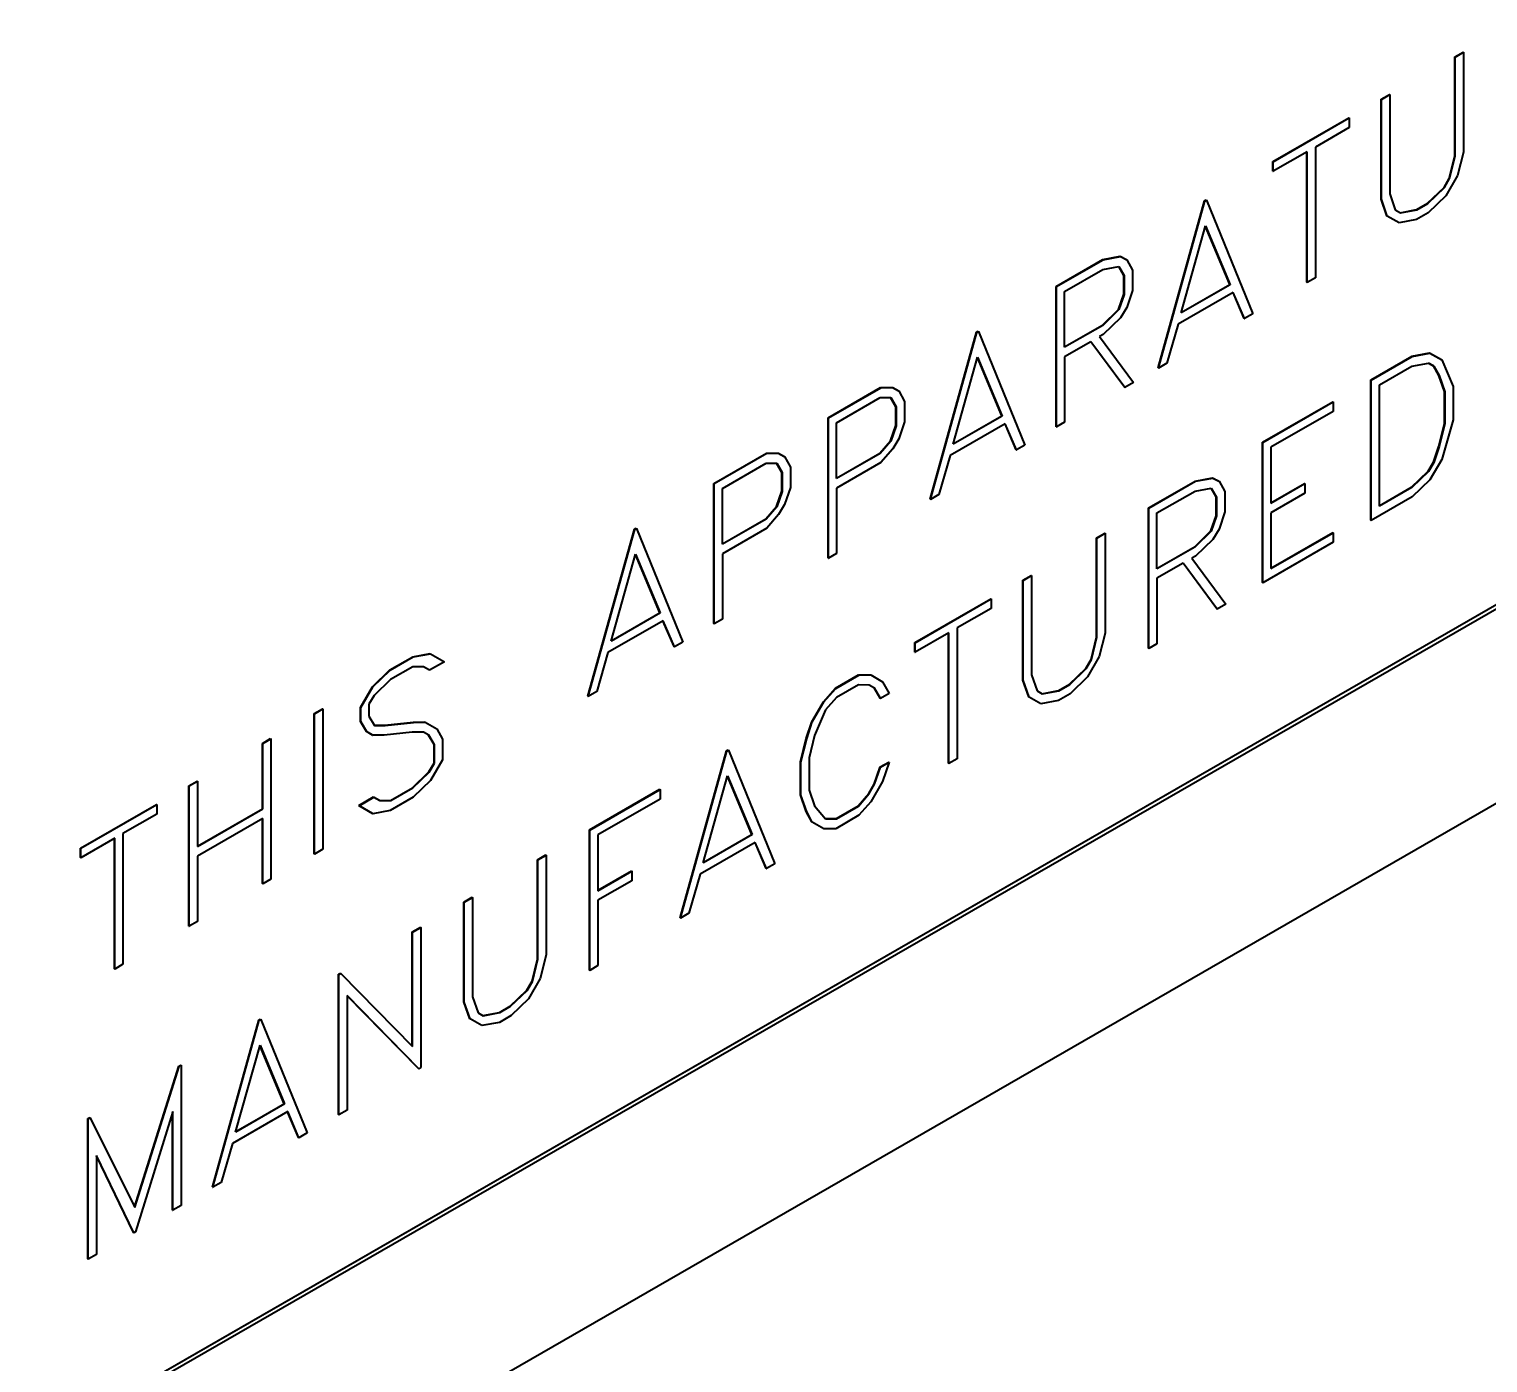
# Model space of a CAD drawing. Header units: millimetres. Extents: x 0 to 5887, y 0 to 4158.
# Drawn here: x 5420.13 to 5435.39, y 3178.06 to 3192.02 of the extents above; entities that cross this region are included whole.
import ezdxf

# ---------------------------------------------------------------- set-up
doc = ezdxf.new("R2010")
doc.units = ezdxf.units.MM
doc.header["$LTSCALE"] = 7
doc.layers.add('가시적인 것(ISO)', color=3, linetype='Continuous', lineweight=40)

msp = doc.modelspace()

# ---------------------------------------------------------------- linework, layer by layer
at = {"layer": '가시적인 것(ISO)'}
for p, q in [((5411.878, 3172.3583), (5461.9808, 3201.2105)), ((5411.9049, 3172.4187), (5461.9495, 3201.2374)), ((5461.953, 3201.2354), (5411.9058, 3172.4151)), ((5465.1621, 3201.0027), (5408.5936, 3168.4271)), ((5435.0458, 3191.726), (5435.132, 3191.7756)), ((5435.0458, 3191.726), (5435.0493, 3191.7239)), ((5435.0458, 3190.6864), (5435.0458, 3191.726)), ((5435.0493, 3191.7239), (5435.1356, 3191.7736)), ((5435.0493, 3190.6844), (5435.0493, 3191.7239)), ((5435.132, 3191.7756), (5435.1356, 3191.7736)), ((5435.1356, 3191.7736), (5435.1356, 3190.7286)), ((5434.2754, 3191.2823), (5434.3617, 3191.332)), ((5434.2754, 3191.2823), (5434.279, 3191.2803)), ((5434.2754, 3190.2373), (5434.2754, 3191.2823)), ((5434.279, 3191.2803), (5434.3652, 3191.33)), ((5434.279, 3190.2353), (5434.279, 3191.2803)), ((5434.3617, 3191.332), (5434.3652, 3191.33)), ((5434.3652, 3191.33), (5434.3652, 3190.2904)), ((5433.1423, 3190.6299), (5433.9375, 3191.0878)), ((5433.1459, 3190.6278), (5433.941, 3191.0857)), ((5433.9375, 3191.0878), (5433.941, 3191.0857)), ((5433.941, 3191.0857), (5433.941, 3190.986)), ((5433.941, 3190.986), (5433.5866, 3190.7819)), ((5433.5866, 3190.7819), (5433.5866, 3189.4131)), ((5433.1423, 3190.6299), (5433.1459, 3190.6278)), ((5433.1423, 3190.5301), (5433.1423, 3190.6299)), ((5433.5003, 3190.7322), (5433.1459, 3190.5281)), ((5433.1459, 3190.5281), (5433.1459, 3190.6278)), ((5433.4968, 3189.3655), (5433.4968, 3190.7302)), ((5433.5003, 3189.3634), (5433.5003, 3190.7322)), ((5434.9879, 3190.4536), (5435.0458, 3190.6864)), ((5434.9914, 3190.4516), (5435.0493, 3190.6844)), ((5435.0458, 3190.6864), (5435.0493, 3190.6844)), ((5435.1356, 3190.7286), (5435.0741, 3190.4828)), ((5433.1423, 3190.5301), (5433.1459, 3190.5281)), ((5435.0741, 3190.4828), (5434.9512, 3190.27)), ((5434.761, 3190.1932), (5434.9335, 3190.3595)), ((5434.7646, 3190.1912), (5434.9371, 3190.3574)), ((5434.9335, 3190.3595), (5434.9879, 3190.4536)), ((5434.9335, 3190.3595), (5434.9371, 3190.3574)), ((5434.9371, 3190.3574), (5434.9914, 3190.4516)), ((5434.9879, 3190.4536), (5434.9914, 3190.4516)), ((5431.9407, 3188.4694), (5432.4263, 3190.2175)), ((5431.9443, 3188.4673), (5432.4299, 3190.2155)), ((5432.4263, 3190.2175), (5432.4441, 3190.2277)), ((5432.4263, 3190.2175), (5432.4299, 3190.2155)), ((5432.4299, 3190.2155), (5432.4476, 3190.2257)), ((5432.4441, 3190.2277), (5432.4476, 3190.2257)), ((5432.4476, 3190.2257), (5432.932, 3189.0362)), ((5434.2754, 3190.2373), (5434.279, 3190.2353)), ((5434.3357, 3190.0616), (5434.2754, 3190.2373)), ((5434.3392, 3190.0596), (5434.279, 3190.2353)), ((5434.3652, 3190.2904), (5434.4231, 3190.1243)), ((5434.6464, 3190.1272), (5434.761, 3190.1932)), ((5434.65, 3190.1252), (5434.7646, 3190.1912)), ((5434.761, 3190.1932), (5434.7646, 3190.1912)), ((5434.9512, 3190.27), (5434.7681, 3190.0935)), ((5434.3357, 3190.0616), (5434.3392, 3190.0596)), ((5434.4633, 3189.989), (5434.3392, 3190.0596)), ((5434.4231, 3190.1243), (5434.4763, 3190.0921)), ((5434.6464, 3190.0234), (5434.4633, 3189.989)), ((5434.4729, 3190.0941), (5434.6464, 3190.1272)), ((5434.4763, 3190.0921), (5434.65, 3190.1252)), ((5434.6464, 3190.1272), (5434.65, 3190.1252)), ((5434.7681, 3190.0935), (5434.6464, 3190.0234)), ((5432.1818, 3189.0453), (5432.4382, 3189.9552)), ((5432.691, 3189.3427), (5432.4371, 3189.9514)), ((5432.4382, 3189.9552), (5432.6945, 3189.3406)), ((5430.8726, 3189.3228), (5431.3618, 3189.6045)), ((5430.8762, 3189.3208), (5431.3653, 3189.6025)), ((5431.3618, 3189.6045), (5431.5438, 3189.6382)), ((5431.3618, 3189.6045), (5431.3653, 3189.6025)), ((5431.3653, 3189.6025), (5431.5473, 3189.6362)), ((5431.5438, 3189.6382), (5431.6087, 3189.6046)), ((5431.5438, 3189.6382), (5431.5473, 3189.6362)), ((5431.5473, 3189.6362), (5431.6123, 3189.6026)), ((5431.6087, 3189.6046), (5431.6123, 3189.6026)), ((5431.6123, 3189.6026), (5431.6725, 3189.4939)), ((5430.9624, 3189.2707), (5431.3606, 3189.5)), ((5431.3606, 3189.5), (5431.5307, 3189.5311)), ((5431.5827, 3189.438), (5431.5286, 3189.5307)), ((5431.5307, 3189.5311), (5431.5863, 3189.436)), ((5431.5827, 3189.2413), (5431.5827, 3189.438)), ((5431.5827, 3189.438), (5431.5863, 3189.436)), ((5431.5863, 3189.436), (5431.5863, 3189.2393)), ((5431.6725, 3189.4939), (5431.6725, 3189.2808)), ((5433.5866, 3189.4131), (5433.5003, 3189.3634)), ((5430.8726, 3189.3228), (5430.8762, 3189.3208)), ((5430.8726, 3187.8543), (5430.8726, 3189.3228)), ((5430.8762, 3187.8523), (5430.8762, 3189.3208)), ((5430.9624, 3188.6861), (5430.9624, 3189.2707)), ((5431.5272, 3189.0823), (5431.5827, 3189.2413)), ((5431.5827, 3189.2413), (5431.5863, 3189.2393)), ((5431.6725, 3189.2808), (5431.6123, 3189.1026)), ((5432.7276, 3189.26), (5432.1499, 3188.9272)), ((5432.6945, 3189.3406), (5432.1818, 3189.0453)), ((5432.1831, 3189.0502), (5432.691, 3189.3427)), ((5432.691, 3189.3427), (5432.6945, 3189.3406)), ((5432.8411, 3188.9878), (5432.7255, 3189.2587)), ((5432.8446, 3188.9858), (5432.7276, 3189.26)), ((5433.4968, 3189.3655), (5433.5003, 3189.3634)), ((5431.5863, 3189.2393), (5431.5307, 3189.0803)), ((5431.6123, 3189.1026), (5431.5473, 3188.9942)), ((5431.3571, 3188.9174), (5431.5272, 3189.0823)), ((5431.5307, 3189.0803), (5431.3606, 3188.9153)), ((5431.5473, 3188.9942), (5431.3653, 3188.8183)), ((5431.5272, 3189.0823), (5431.5307, 3189.0803)), ((5432.8411, 3188.9878), (5432.8446, 3188.9858)), ((5432.932, 3189.0362), (5432.8446, 3188.9858)), ((5429.5541, 3187.095), (5430.0397, 3188.8431)), ((5429.5576, 3187.093), (5430.0432, 3188.8411)), ((5430.0397, 3188.8431), (5430.0574, 3188.8533)), ((5430.0397, 3188.8431), (5430.0432, 3188.8411)), ((5430.0432, 3188.8411), (5430.0609, 3188.8513)), ((5430.0574, 3188.8533), (5430.0609, 3188.8513)), ((5430.0609, 3188.8513), (5430.5454, 3187.6618)), ((5430.9624, 3188.6901), (5431.3571, 3188.9174)), ((5431.3606, 3188.9153), (5430.9624, 3188.6861)), ((5431.3653, 3188.8183), (5431.3287, 3188.7973)), ((5431.3287, 3188.7973), (5431.6832, 3188.317)), ((5431.3571, 3188.9174), (5431.3606, 3188.9153)), ((5432.1499, 3188.9272), (5432.0329, 3188.5184)), ((5431.2365, 3188.7442), (5430.9624, 3188.5863)), ((5431.5886, 3188.2666), (5431.2351, 3188.7434)), ((5431.5922, 3188.2646), (5431.2365, 3188.7442)), ((5429.7951, 3187.6709), (5430.0515, 3188.5809)), ((5430.3043, 3187.9683), (5430.0504, 3188.577)), ((5430.0515, 3188.5809), (5430.3079, 3187.9662)), ((5430.9624, 3188.5863), (5430.9624, 3187.9019)), ((5432.0329, 3188.5184), (5431.9443, 3188.4673)), ((5434.1679, 3188.3447), (5434.598, 3188.5924)), ((5434.1715, 3188.3427), (5434.6015, 3188.5903)), ((5434.2577, 3188.2926), (5434.598, 3188.4886)), ((5434.598, 3188.5924), (5434.7811, 3188.6268)), ((5434.598, 3188.5924), (5434.6015, 3188.5903)), ((5434.598, 3188.4886), (5434.7705, 3188.521)), ((5434.6015, 3188.5903), (5434.7847, 3188.6248)), ((5434.8213, 3188.4901), (5434.7704, 3188.521)), ((5434.7705, 3188.521), (5434.8248, 3188.4881)), ((5434.7811, 3188.6268), (5434.9052, 3188.5562)), ((5434.7811, 3188.6268), (5434.7847, 3188.6248)), ((5434.7847, 3188.6248), (5434.9087, 3188.5541)), ((5434.8804, 3188.3916), (5434.8213, 3188.4901)), ((5434.8213, 3188.4901), (5434.8248, 3188.4881)), ((5434.8248, 3188.4881), (5434.8839, 3188.3896)), ((5434.9052, 3188.5562), (5434.9087, 3188.5541)), ((5434.9087, 3188.5541), (5435.0281, 3188.2759)), ((5431.9407, 3188.4694), (5431.9443, 3188.4673)), ((5434.1679, 3188.3447), (5434.1715, 3188.3427)), ((5434.1679, 3186.8762), (5434.1679, 3188.3447)), ((5434.1715, 3186.8742), (5434.1715, 3188.3427)), ((5434.9383, 3188.2228), (5434.8804, 3188.3916)), ((5434.8804, 3188.3916), (5434.8839, 3188.3896)), ((5434.8839, 3188.3896), (5434.9418, 3188.2208)), ((5428.486, 3187.9484), (5429.0354, 3188.2648)), ((5428.4895, 3187.9464), (5429.0389, 3188.2628)), ((5429.0354, 3188.2648), (5429.1594, 3188.2652)), ((5429.0354, 3188.2648), (5429.0389, 3188.2628)), ((5429.0389, 3188.2628), (5429.163, 3188.2632)), ((5429.1594, 3188.2652), (5429.2221, 3188.2302)), ((5429.1594, 3188.2652), (5429.163, 3188.2632)), ((5429.163, 3188.2632), (5429.2256, 3188.2282)), ((5429.2221, 3188.2302), (5429.2256, 3188.2282)), ((5429.2256, 3188.2282), (5429.2859, 3188.1195)), ((5431.5886, 3188.2666), (5431.5922, 3188.2646)), ((5431.6832, 3188.317), (5431.5922, 3188.2646)), ((5434.2577, 3187.0236), (5434.2577, 3188.2926)), ((5434.9383, 3187.8854), (5434.9383, 3188.2228)), ((5434.9383, 3188.2228), (5434.9418, 3188.2208)), ((5434.9418, 3188.2208), (5434.9418, 3187.8833)), ((5435.0281, 3188.2759), (5435.0281, 3187.9275)), ((5428.5758, 3187.8963), (5429.0318, 3188.159)), ((5429.0318, 3188.159), (5429.1441, 3188.1594)), ((5429.1961, 3188.0636), (5429.1417, 3188.1594)), ((5429.1441, 3188.1594), (5429.1996, 3188.0616)), ((5429.1961, 3187.8669), (5429.1961, 3188.0636)), ((5429.1961, 3188.0636), (5429.1996, 3188.0616)), ((5429.1996, 3188.0616), (5429.1996, 3187.8649)), ((5429.2859, 3188.1195), (5429.2859, 3187.9064)), ((5433.0325, 3187.6909), (5433.7698, 3188.1154)), ((5433.036, 3187.6888), (5433.7733, 3188.1134)), ((5433.7698, 3188.1154), (5433.7733, 3188.1134)), ((5433.7733, 3188.1134), (5433.7733, 3188.0137)), ((5428.486, 3187.9484), (5428.4895, 3187.9464)), ((5428.486, 3186.4799), (5428.486, 3187.9484)), ((5428.4895, 3186.4779), (5428.4895, 3187.9464)), ((5428.5758, 3187.3117), (5428.5758, 3187.8963)), ((5429.1405, 3187.7052), (5429.1961, 3187.8669)), ((5429.1961, 3187.8669), (5429.1996, 3187.8649)), ((5429.2859, 3187.9064), (5429.2256, 3187.7282)), ((5430.341, 3187.8856), (5429.7632, 3187.5529)), ((5430.3079, 3187.9662), (5429.7951, 3187.6709)), ((5429.7965, 3187.6758), (5430.3043, 3187.9683)), ((5430.3043, 3187.9683), (5430.3079, 3187.9662)), ((5430.4544, 3187.6134), (5430.3388, 3187.8843)), ((5430.4579, 3187.6114), (5430.341, 3187.8856)), ((5430.9624, 3187.9019), (5430.8762, 3187.8523)), ((5433.7733, 3188.0137), (5433.1223, 3187.6388)), ((5434.8804, 3187.6499), (5434.9383, 3187.8854)), ((5434.9418, 3187.8833), (5434.8839, 3187.6478)), ((5435.0281, 3187.9275), (5434.9087, 3187.5118)), ((5434.9383, 3187.8854), (5434.9418, 3187.8833)), ((5429.1996, 3187.8649), (5429.1441, 3187.7031)), ((5429.2256, 3187.7282), (5429.163, 3187.6211)), ((5430.8726, 3187.8543), (5430.8762, 3187.8523)), ((5427.2926, 3187.2612), (5427.8421, 3187.5776)), ((5427.2962, 3187.2592), (5427.8456, 3187.5756)), ((5427.8421, 3187.5776), (5427.9661, 3187.578)), ((5427.8421, 3187.5776), (5427.8456, 3187.5756)), ((5427.8456, 3187.5756), (5427.9696, 3187.576)), ((5427.9661, 3187.578), (5428.0287, 3187.543)), ((5427.9661, 3187.578), (5427.9696, 3187.576)), ((5427.9696, 3187.576), (5428.0323, 3187.541)), ((5428.5758, 3187.3157), (5429.0283, 3187.5763)), ((5429.0318, 3187.5743), (5428.5758, 3187.3117)), ((5429.0283, 3187.5763), (5429.1405, 3187.7052)), ((5429.0283, 3187.5763), (5429.0318, 3187.5743)), ((5429.1441, 3187.7031), (5429.0318, 3187.5743)), ((5429.163, 3187.6211), (5429.0389, 3187.4787)), ((5429.1405, 3187.7052), (5429.1441, 3187.7031)), ((5430.4544, 3187.6134), (5430.4579, 3187.6114)), ((5430.5454, 3187.6618), (5430.4579, 3187.6114)), ((5433.0325, 3187.6909), (5433.036, 3187.6888)), ((5433.0325, 3186.2224), (5433.0325, 3187.6909)), ((5433.036, 3186.2203), (5433.036, 3187.6888)), ((5433.1223, 3187.6388), (5433.1223, 3187.0541)), ((5434.8213, 3187.4833), (5434.8804, 3187.6499)), ((5434.8839, 3187.6478), (5434.8248, 3187.4813)), ((5434.8804, 3187.6499), (5434.8839, 3187.6478)), ((5427.3824, 3187.2091), (5427.8385, 3187.4718)), ((5427.8385, 3187.4718), (5427.9507, 3187.4722)), ((5428.0027, 3187.3764), (5427.9484, 3187.4722)), ((5427.9507, 3187.4722), (5428.0063, 3187.3744)), ((5428.0287, 3187.543), (5428.0323, 3187.541)), ((5428.0323, 3187.541), (5428.0925, 3187.4323)), ((5428.0925, 3187.4323), (5428.0925, 3187.2192)), ((5429.0389, 3187.4787), (5428.5758, 3187.2119)), ((5429.7632, 3187.5529), (5429.6462, 3187.144)), ((5434.767, 3187.3878), (5434.8213, 3187.4833)), ((5434.8248, 3187.4813), (5434.7705, 3187.3858)), ((5434.9087, 3187.5118), (5434.7847, 3187.2983)), ((5434.8213, 3187.4833), (5434.8248, 3187.4813)), ((5427.2926, 3187.2612), (5427.2962, 3187.2592)), ((5427.2926, 3185.7927), (5427.2926, 3187.2612)), ((5427.2962, 3185.7907), (5427.2962, 3187.2592)), ((5428.0027, 3187.1797), (5428.0027, 3187.3764)), ((5428.0027, 3187.3764), (5428.0063, 3187.3744)), ((5428.0063, 3187.3744), (5428.0063, 3187.1777)), ((5431.8391, 3187.0037), (5432.3283, 3187.2853)), ((5431.8427, 3187.0016), (5432.3318, 3187.2833)), ((5432.3283, 3187.2853), (5432.5103, 3187.3191)), ((5432.3283, 3187.2853), (5432.3318, 3187.2833)), ((5432.3318, 3187.2833), (5432.5138, 3187.3171)), ((5432.5103, 3187.3191), (5432.5752, 3187.2855)), ((5432.5103, 3187.3191), (5432.5138, 3187.3171)), ((5432.5138, 3187.3171), (5432.5788, 3187.2834)), ((5432.5752, 3187.2855), (5432.5788, 3187.2834)), ((5432.5788, 3187.2834), (5432.639, 3187.1747)), ((5433.1223, 3187.0582), (5433.4732, 3187.2603)), ((5433.1223, 3187.0541), (5433.4767, 3187.2582)), ((5433.4732, 3187.2603), (5433.4767, 3187.2582)), ((5433.4767, 3187.2582), (5433.4767, 3187.1585)), ((5434.5945, 3187.2216), (5434.767, 3187.3878)), ((5434.7705, 3187.3858), (5434.598, 3187.2195)), ((5434.7847, 3187.2983), (5434.6015, 3187.1218)), ((5434.767, 3187.3878), (5434.7705, 3187.3858)), ((5427.3824, 3186.6245), (5427.3824, 3187.2091)), ((5427.9472, 3187.018), (5428.0027, 3187.1797)), ((5428.0063, 3187.1777), (5427.9507, 3187.0159)), ((5428.0027, 3187.1797), (5428.0063, 3187.1777)), ((5428.0925, 3187.2192), (5428.0323, 3187.041)), ((5428.5758, 3187.2119), (5428.5758, 3186.5275)), ((5429.6462, 3187.144), (5429.5576, 3187.093)), ((5431.9289, 3186.9516), (5432.3271, 3187.1809)), ((5432.3271, 3187.1809), (5432.4972, 3187.2119)), ((5432.5492, 3187.1189), (5432.4951, 3187.2115)), ((5432.4972, 3187.2119), (5432.5528, 3187.1168)), ((5432.5492, 3186.9222), (5432.5492, 3187.1189)), ((5432.5492, 3187.1189), (5432.5528, 3187.1168)), ((5432.5528, 3187.1168), (5432.5528, 3186.9201)), ((5432.639, 3187.1747), (5432.639, 3186.9616)), ((5433.4767, 3187.1585), (5433.1223, 3186.9544)), ((5434.6015, 3187.1218), (5434.1715, 3186.8742)), ((5434.2577, 3187.0276), (5434.5945, 3187.2216)), ((5434.598, 3187.2195), (5434.2577, 3187.0236)), ((5434.5945, 3187.2216), (5434.598, 3187.2195)), ((5427.835, 3186.8891), (5427.9472, 3187.018)), ((5427.9507, 3187.0159), (5427.8385, 3186.8871)), ((5427.9472, 3187.018), (5427.9507, 3187.0159)), ((5428.0323, 3187.041), (5427.9696, 3186.9339)), ((5429.5541, 3187.095), (5429.5576, 3187.093)), ((5431.8391, 3187.0037), (5431.8427, 3187.0016)), ((5431.8391, 3185.5352), (5431.8391, 3187.0037)), ((5431.8427, 3185.5331), (5431.8427, 3187.0016)), ((5431.9289, 3186.3669), (5431.9289, 3186.9516)), ((5432.639, 3186.9616), (5432.5788, 3186.7835)), ((5433.1223, 3186.9544), (5433.1223, 3186.3697)), ((5427.3824, 3186.6285), (5427.835, 3186.8891)), ((5427.8385, 3186.8871), (5427.3824, 3186.6245)), ((5427.835, 3186.8891), (5427.8385, 3186.8871)), ((5427.9696, 3186.9339), (5427.8456, 3186.7915)), ((5432.4937, 3186.7631), (5432.5492, 3186.9222)), ((5432.5528, 3186.9201), (5432.4972, 3186.7611)), ((5432.5492, 3186.9222), (5432.5528, 3186.9201)), ((5434.1679, 3186.8762), (5434.1715, 3186.8742)), ((5425.9741, 3185.0334), (5426.4597, 3186.7816)), ((5425.9776, 3185.0314), (5426.4632, 3186.7795)), ((5426.4597, 3186.7816), (5426.4774, 3186.7918)), ((5426.4597, 3186.7816), (5426.4632, 3186.7795)), ((5426.4632, 3186.7795), (5426.4809, 3186.7897)), ((5426.4774, 3186.7918), (5426.4809, 3186.7897)), ((5426.4809, 3186.7897), (5426.9654, 3185.6002)), ((5427.8456, 3186.7915), (5427.3824, 3186.5247)), ((5431.2968, 3186.6914), (5431.3831, 3186.741)), ((5431.2968, 3186.6914), (5431.3004, 3186.6893)), ((5431.2968, 3185.6518), (5431.2968, 3186.6914)), ((5431.3004, 3186.6893), (5431.3866, 3186.739)), ((5431.3004, 3185.6498), (5431.3004, 3186.6893)), ((5431.3831, 3186.741), (5431.3866, 3186.739)), ((5431.3866, 3186.739), (5431.3866, 3185.694)), ((5432.3236, 3186.5982), (5432.4937, 3186.7631)), ((5432.4972, 3186.7611), (5432.3271, 3186.5962)), ((5432.5138, 3186.675), (5432.3318, 3186.4992)), ((5432.4937, 3186.7631), (5432.4972, 3186.7611)), ((5432.5788, 3186.7835), (5432.5138, 3186.675)), ((5433.7733, 3186.6449), (5433.036, 3186.2203)), ((5433.1223, 3186.3738), (5433.7698, 3186.7466)), ((5433.1223, 3186.3697), (5433.7733, 3186.7446)), ((5433.7698, 3186.7466), (5433.7733, 3186.7446)), ((5433.7733, 3186.7446), (5433.7733, 3186.6449)), ((5426.2151, 3185.6094), (5426.4715, 3186.5193)), ((5426.7243, 3185.9067), (5426.4704, 3186.5154)), ((5426.4715, 3186.5193), (5426.7279, 3185.9047)), ((5427.3824, 3186.5247), (5427.3824, 3185.8404)), ((5428.5758, 3186.5275), (5428.4895, 3186.4779)), ((5431.9289, 3186.371), (5432.3236, 3186.5982)), ((5432.3271, 3186.5962), (5431.9289, 3186.3669)), ((5432.3318, 3186.4992), (5432.2952, 3186.4781)), ((5432.3236, 3186.5982), (5432.3271, 3186.5962)), ((5428.486, 3186.4799), (5428.4895, 3186.4779)), ((5432.203, 3186.425), (5431.9289, 3186.2672)), ((5432.5551, 3185.9475), (5432.2016, 3186.4242)), ((5432.5587, 3185.9454), (5432.203, 3186.425)), ((5432.2952, 3186.4781), (5432.6497, 3185.9978)), ((5430.5265, 3186.2478), (5430.6127, 3186.2974)), ((5430.5265, 3186.2478), (5430.53, 3186.2457)), ((5430.5265, 3185.2027), (5430.5265, 3186.2478)), ((5430.53, 3186.2457), (5430.6163, 3186.2954)), ((5430.53, 3185.2007), (5430.53, 3186.2457)), ((5430.6127, 3186.2974), (5430.6163, 3186.2954)), ((5430.6163, 3186.2954), (5430.6163, 3185.2558)), ((5431.9289, 3186.2672), (5431.9289, 3185.5828)), ((5433.0325, 3186.2224), (5433.036, 3186.2203)), ((5429.3934, 3185.5953), (5430.1886, 3186.0532)), ((5429.3969, 3185.5932), (5430.1921, 3186.0511)), ((5430.1886, 3186.0532), (5430.1921, 3186.0511)), ((5430.1921, 3186.0511), (5430.1921, 3185.9514)), ((5426.7279, 3185.9047), (5426.2151, 3185.6094)), ((5426.2165, 3185.6142), (5426.7243, 3185.9067)), ((5426.7243, 3185.9067), (5426.7279, 3185.9047)), ((5430.1921, 3185.9514), (5429.8376, 3185.7473)), ((5432.5551, 3185.9475), (5432.5587, 3185.9454)), ((5432.6497, 3185.9978), (5432.5587, 3185.9454)), ((5426.761, 3185.824), (5426.1832, 3185.4913)), ((5426.8744, 3185.5519), (5426.7588, 3185.8227)), ((5426.8779, 3185.5498), (5426.761, 3185.824)), ((5427.2926, 3185.7927), (5427.2962, 3185.7907)), ((5427.3824, 3185.8404), (5427.2962, 3185.7907)), ((5429.8376, 3185.7473), (5429.8376, 3184.3785)), ((5426.9654, 3185.6002), (5426.8779, 3185.5498)), ((5429.3934, 3185.5953), (5429.3969, 3185.5932)), ((5429.3934, 3185.4955), (5429.3934, 3185.5953)), ((5429.7514, 3185.6976), (5429.3969, 3185.4935)), ((5429.3969, 3185.4935), (5429.3969, 3185.5932)), ((5429.7479, 3184.3309), (5429.7479, 3185.6956)), ((5429.7514, 3184.3288), (5429.7514, 3185.6976)), ((5431.2389, 3185.419), (5431.2968, 3185.6518)), ((5431.2425, 3185.417), (5431.3004, 3185.6498)), ((5431.2968, 3185.6518), (5431.3004, 3185.6498)), ((5431.3866, 3185.694), (5431.3252, 3185.4482)), ((5431.9289, 3185.5828), (5431.8427, 3185.5331)), ((5423.9005, 3185.3078), (5424.1415, 3185.4466)), ((5423.904, 3185.3058), (5424.1451, 3185.4446)), ((5424.1415, 3185.4466), (5424.3235, 3185.4804)), ((5424.1415, 3185.4466), (5424.1451, 3185.4446)), ((5424.1451, 3185.4446), (5424.327, 3185.4783)), ((5424.3235, 3185.4804), (5424.327, 3185.4783)), ((5424.327, 3185.4783), (5424.4712, 3185.3947)), ((5426.1832, 3185.4913), (5426.0662, 3185.0824)), ((5426.8744, 3185.5519), (5426.8779, 3185.5498)), ((5429.3934, 3185.4955), (5429.3969, 3185.4935)), ((5431.3252, 3185.4482), (5431.2023, 3185.2354)), ((5431.8391, 3185.5352), (5431.8427, 3185.5331)), ((5423.7185, 3185.132), (5423.9005, 3185.3078)), ((5423.7221, 3185.13), (5423.904, 3185.3058)), ((5423.9005, 3185.3078), (5423.904, 3185.3058)), ((5424.1392, 3185.3415), (5423.9076, 3185.2081)), ((5424.2526, 3185.3398), (5424.1392, 3185.3415)), ((5424.3152, 3185.3049), (5424.2526, 3185.3398)), ((5424.4712, 3185.3947), (5424.3152, 3185.3049)), ((5431.0121, 3185.1586), (5431.1846, 3185.3249)), ((5431.0156, 3185.1566), (5431.1881, 3185.3228)), ((5431.1846, 3185.3249), (5431.2389, 3185.419)), ((5431.1846, 3185.3249), (5431.1881, 3185.3228)), ((5431.1881, 3185.3228), (5431.2425, 3185.417)), ((5431.2389, 3185.419), (5431.2425, 3185.417)), ((5423.5933, 3184.9165), (5423.7185, 3185.132)), ((5423.5968, 3184.9144), (5423.7221, 3185.13)), ((5423.7185, 3185.132), (5423.7221, 3185.13)), ((5423.9076, 3185.2081), (5423.7351, 3185.0418)), ((5428.5628, 3185.1169), (5428.8062, 3185.2571)), ((5428.5663, 3185.1149), (5428.8097, 3185.2551)), ((5428.8038, 3185.1519), (5428.5734, 3185.0193)), ((5428.9161, 3185.1496), (5428.8038, 3185.1519)), ((5428.8062, 3185.2571), (5428.9302, 3185.2575)), ((5428.8062, 3185.2571), (5428.8097, 3185.2551)), ((5428.8097, 3185.2551), (5428.9338, 3185.2555)), ((5428.9728, 3185.1181), (5428.9161, 3185.1496)), ((5428.9302, 3185.2575), (5428.9338, 3185.2555)), ((5428.9338, 3185.2555), (5429.0555, 3185.1848)), ((5429.0319, 3185.0128), (5428.9693, 3185.12)), ((5429.0555, 3185.1848), (5429.1252, 3185.0624)), ((5430.5265, 3185.2027), (5430.53, 3185.2007)), ((5430.5867, 3185.027), (5430.5265, 3185.2027)), ((5430.5903, 3185.025), (5430.53, 3185.2007)), ((5430.6163, 3185.2558), (5430.6742, 3185.0897)), ((5430.8975, 3185.0926), (5431.0121, 3185.1586)), ((5430.901, 3185.0906), (5431.0156, 3185.1566)), ((5431.0121, 3185.1586), (5431.0156, 3185.1566)), ((5431.2023, 3185.2354), (5431.0192, 3185.0589)), ((5423.7351, 3185.0418), (5423.6819, 3184.9497)), ((5425.9741, 3185.0334), (5425.9776, 3185.0314)), ((5426.0662, 3185.0824), (5425.9776, 3185.0314)), ((5428.3182, 3184.7657), (5428.4399, 3184.9751)), ((5428.3218, 3184.7637), (5428.4435, 3184.9731)), ((5428.4399, 3184.9751), (5428.5628, 3185.1169)), ((5428.4399, 3184.9751), (5428.4435, 3184.9731)), ((5428.4435, 3184.9731), (5428.5663, 3185.1149)), ((5428.5734, 3185.0193), (5428.46, 3184.8897)), ((5428.5628, 3185.1169), (5428.5663, 3185.1149)), ((5429.0354, 3185.0107), (5428.9728, 3185.1181)), ((5429.0319, 3185.0128), (5429.0354, 3185.0107)), ((5429.1252, 3185.0624), (5429.0354, 3185.0107)), ((5430.5867, 3185.027), (5430.5903, 3185.025)), ((5430.7143, 3184.9544), (5430.5903, 3185.025)), ((5430.6742, 3185.0897), (5430.7273, 3185.0575)), ((5430.8975, 3184.9888), (5430.7143, 3184.9544)), ((5430.7239, 3185.0596), (5430.8975, 3185.0926)), ((5430.7273, 3185.0575), (5430.901, 3185.0906)), ((5430.8975, 3185.0926), (5430.901, 3185.0906)), ((5431.0192, 3185.0589), (5430.8975, 3184.9888)), ((5423.1089, 3184.852), (5423.1951, 3184.9016)), ((5423.1089, 3184.852), (5423.1124, 3184.8499)), ((5423.1089, 3183.3835), (5423.1089, 3184.852)), ((5423.1124, 3184.8499), (5423.1987, 3184.8996)), ((5423.1124, 3183.3814), (5423.1124, 3184.8499)), ((5423.1951, 3184.9016), (5423.1987, 3184.8996)), ((5423.1987, 3184.8996), (5423.1987, 3183.4311)), ((5423.5933, 3184.9165), (5423.5968, 3184.9144)), ((5423.5933, 3184.7689), (5423.5933, 3184.9165)), ((5423.5968, 3184.7669), (5423.5968, 3184.9144)), ((5423.6819, 3184.9497), (5423.6819, 3184.8227)), ((5423.6819, 3184.8227), (5423.7386, 3184.727)), ((5428.46, 3184.8897), (5428.3454, 3184.6216)), ((5423.5933, 3184.7689), (5423.5968, 3184.7669)), ((5423.6547, 3184.6622), (5423.5933, 3184.7689)), ((5423.6583, 3184.6602), (5423.5968, 3184.7669)), ((5423.6547, 3184.6622), (5423.6583, 3184.6602)), ((5423.7174, 3184.6259), (5423.6547, 3184.6622)), ((5423.7374, 3184.729), (5423.8485, 3184.7287)), ((5423.7386, 3184.727), (5423.8521, 3184.7267)), ((5423.8485, 3184.7287), (5424.1451, 3184.7615)), ((5423.8485, 3184.7287), (5423.8521, 3184.7267)), ((5423.8521, 3184.7267), (5424.1486, 3184.7595)), ((5424.1451, 3184.7615), (5424.2656, 3184.764)), ((5424.1451, 3184.7615), (5424.1486, 3184.7595)), ((5424.1486, 3184.7595), (5424.2691, 3184.762)), ((5424.2656, 3184.764), (5424.2691, 3184.762)), ((5424.2691, 3184.762), (5424.392, 3184.6907)), ((5424.392, 3184.6907), (5424.4523, 3184.5833)), ((5428.2591, 3184.5896), (5428.3182, 3184.7657)), ((5428.2627, 3184.5876), (5428.3218, 3184.7637)), ((5428.3182, 3184.7657), (5428.3218, 3184.7637)), ((5422.5666, 3184.5397), (5422.6528, 3184.5893)), ((5422.5666, 3184.5397), (5422.5701, 3184.5376)), ((5422.5666, 3183.8553), (5422.5666, 3184.5397)), ((5422.5701, 3184.5376), (5422.6564, 3184.5873)), ((5422.5701, 3183.8532), (5422.5701, 3184.5376)), ((5422.6528, 3184.5893), (5422.6564, 3184.5873)), ((5422.6564, 3184.5873), (5422.6564, 3183.1188)), ((5423.7209, 3184.6239), (5423.6583, 3184.6602)), ((5423.7174, 3184.6259), (5423.7209, 3184.6239)), ((5423.8414, 3184.625), (5423.7209, 3184.6239)), ((5424.1356, 3184.6578), (5423.8414, 3184.625)), ((5424.2526, 3184.6555), (5424.1356, 3184.6578)), ((5424.3081, 3184.6246), (5424.2526, 3184.6555)), ((5424.3625, 3184.5275), (5424.3046, 3184.6265)), ((5424.366, 3184.5254), (5424.3081, 3184.6246)), ((5424.3625, 3184.5275), (5424.366, 3184.5254)), ((5424.3625, 3184.3335), (5424.3625, 3184.5275)), ((5424.366, 3184.3314), (5424.366, 3184.5254)), ((5424.4523, 3184.5833), (5424.4523, 3184.3675)), ((5428.1977, 3184.3453), (5428.2591, 3184.5896)), ((5428.2012, 3184.3432), (5428.2627, 3184.5876)), ((5428.2591, 3184.5896), (5428.2627, 3184.5876)), ((5428.3454, 3184.6216), (5428.2875, 3184.3888)), ((5424.4523, 3184.3675), (5424.327, 3184.1519)), ((5426.9382, 3182.7129), (5427.4238, 3184.461)), ((5426.9417, 3182.7109), (5427.4273, 3184.459)), ((5427.4238, 3184.461), (5427.4415, 3184.4712)), ((5427.4238, 3184.461), (5427.4273, 3184.459)), ((5427.4273, 3184.459), (5427.4451, 3184.4692)), ((5427.4415, 3184.4712), (5427.4451, 3184.4692)), ((5427.4451, 3184.4692), (5427.9295, 3183.2797)), ((5428.2875, 3184.3888), (5428.2875, 3184.0514)), ((5429.8376, 3184.3785), (5429.7514, 3184.3288)), ((5424.1368, 3184.0751), (5424.3093, 3184.2414)), ((5424.1403, 3184.0731), (5424.3128, 3184.2394)), ((5424.3093, 3184.2414), (5424.3625, 3184.3335)), ((5424.3093, 3184.2414), (5424.3128, 3184.2394)), ((5424.3128, 3184.2394), (5424.366, 3184.3314)), ((5424.3625, 3184.3335), (5424.366, 3184.3314)), ((5428.1977, 3184.3453), (5428.2012, 3184.3432)), ((5428.1977, 3183.9996), (5428.1977, 3184.3453)), ((5428.2012, 3183.9976), (5428.2012, 3184.3432)), ((5428.9692, 3184.1133), (5429.0319, 3184.2928)), ((5428.9728, 3184.1113), (5429.0354, 3184.2908)), ((5429.0319, 3184.2928), (5429.1217, 3184.3446)), ((5429.0319, 3184.2928), (5429.0354, 3184.2908)), ((5429.0354, 3184.2908), (5429.1252, 3184.3425)), ((5429.1252, 3184.3425), (5429.0555, 3184.1398)), ((5429.1217, 3184.3446), (5429.1252, 3184.3425)), ((5429.7479, 3184.3309), (5429.7514, 3184.3288)), ((5421.7962, 3184.096), (5421.8825, 3184.1457)), ((5421.7962, 3184.096), (5421.7998, 3184.094)), ((5421.7962, 3182.6275), (5421.7962, 3184.096)), ((5421.7998, 3184.094), (5421.886, 3184.1437)), ((5421.7998, 3182.6255), (5421.7998, 3184.094)), ((5421.8825, 3184.1457), (5421.886, 3184.1437)), ((5421.886, 3184.1437), (5421.886, 3183.4593)), ((5423.9064, 3183.9424), (5424.1368, 3184.0751)), ((5423.9099, 3183.9404), (5424.1403, 3184.0731)), ((5424.1368, 3184.0751), (5424.1403, 3184.0731)), ((5424.327, 3184.1519), (5424.1451, 3183.9761)), ((5425.9883, 3183.6344), (5426.7255, 3184.0589)), ((5425.9918, 3183.6323), (5426.7291, 3184.0569)), ((5426.7255, 3184.0589), (5426.7291, 3184.0569)), ((5426.7291, 3184.0569), (5426.7291, 3183.9572)), ((5427.1792, 3183.2889), (5427.4356, 3184.1988)), ((5427.6885, 3183.5862), (5427.4345, 3184.1949)), ((5427.4356, 3184.1988), (5427.692, 3183.5841)), ((5428.2875, 3184.0514), (5428.3454, 3183.8853)), ((5428.9125, 3184.0165), (5428.9692, 3184.1133)), ((5428.9161, 3184.0144), (5428.9728, 3184.1113)), ((5429.0555, 3184.1398), (5428.9338, 3183.929)), ((5428.9692, 3184.1133), (5428.9728, 3184.1113)), ((5420.6631, 3183.4436), (5421.4583, 3183.9015)), ((5420.6667, 3183.4415), (5421.4618, 3183.8994)), ((5421.4583, 3183.9015), (5421.4618, 3183.8994)), ((5421.4618, 3183.8994), (5421.4618, 3183.7997)), ((5423.5744, 3183.8892), (5423.7304, 3183.979)), ((5423.5779, 3183.8872), (5423.7339, 3183.977)), ((5423.7304, 3183.979), (5423.793, 3183.9441)), ((5423.7304, 3183.979), (5423.7339, 3183.977)), ((5423.7339, 3183.977), (5423.7965, 3183.942)), ((5423.793, 3183.9441), (5423.9064, 3183.9424)), ((5423.793, 3183.9441), (5423.7965, 3183.942)), ((5423.7965, 3183.942), (5423.9099, 3183.9404)), ((5424.1451, 3183.9761), (5423.904, 3183.8373)), ((5423.9064, 3183.9424), (5423.9099, 3183.9404)), ((5426.7291, 3183.9572), (5426.0781, 3183.5823)), ((5428.1977, 3183.9996), (5428.2012, 3183.9976)), ((5428.2591, 3183.826), (5428.1977, 3183.9996)), ((5428.2627, 3183.824), (5428.2012, 3183.9976)), ((5428.8003, 3183.8849), (5428.9125, 3184.0165)), ((5428.8038, 3183.8829), (5428.9161, 3184.0144)), ((5428.9338, 3183.929), (5428.8097, 3183.7866)), ((5428.9125, 3184.0165), (5428.9161, 3184.0144)), ((5421.4618, 3183.7997), (5421.1074, 3183.5956)), ((5421.886, 3183.4634), (5422.5666, 3183.8553)), ((5421.886, 3183.4593), (5422.5701, 3183.8532)), ((5422.5701, 3183.7535), (5421.886, 3183.3596)), ((5422.5666, 3183.8553), (5422.5701, 3183.8532)), ((5422.5666, 3183.0712), (5422.5666, 3183.7515)), ((5422.5701, 3183.0691), (5422.5701, 3183.7535)), ((5423.5744, 3183.8892), (5423.5779, 3183.8872)), ((5423.7185, 3183.8056), (5423.5744, 3183.8892)), ((5423.7221, 3183.8035), (5423.5779, 3183.8872)), ((5423.7185, 3183.8056), (5423.7221, 3183.8035)), ((5423.904, 3183.8373), (5423.7221, 3183.8035)), ((5428.2591, 3183.826), (5428.2627, 3183.824)), ((5428.3182, 3183.718), (5428.2591, 3183.826)), ((5428.3218, 3183.7159), (5428.2627, 3183.824)), ((5428.3454, 3183.8853), (5428.46, 3183.7505)), ((5428.4583, 3183.7525), (5428.5699, 3183.7522)), ((5428.46, 3183.7505), (5428.5734, 3183.7502)), ((5428.8097, 3183.7866), (5428.5663, 3183.6464)), ((5428.5699, 3183.7522), (5428.8003, 3183.8849)), ((5428.5699, 3183.7522), (5428.5734, 3183.7502)), ((5428.5734, 3183.7502), (5428.8038, 3183.8829)), ((5428.8003, 3183.8849), (5428.8038, 3183.8829)), ((5421.1074, 3183.5956), (5421.1074, 3182.2268)), ((5425.9883, 3183.6344), (5425.9918, 3183.6323)), ((5425.9883, 3182.1659), (5425.9883, 3183.6344)), ((5425.9918, 3182.1638), (5425.9918, 3183.6323)), ((5428.3182, 3183.718), (5428.3218, 3183.7159)), ((5428.4435, 3183.6467), (5428.3218, 3183.7159)), ((5428.5663, 3183.6464), (5428.4435, 3183.6467)), ((5420.6631, 3183.4436), (5420.6667, 3183.4415)), ((5420.6631, 3183.3438), (5420.6631, 3183.4436)), ((5421.0211, 3183.5459), (5420.6667, 3183.3418)), ((5420.6667, 3183.3418), (5420.6667, 3183.4415)), ((5421.0176, 3182.1792), (5421.0176, 3183.5439)), ((5421.0211, 3182.1771), (5421.0211, 3183.5459)), ((5426.0781, 3183.5823), (5426.0781, 3182.9976)), ((5427.7251, 3183.5035), (5427.1473, 3183.1708)), ((5427.692, 3183.5841), (5427.1792, 3183.2889)), ((5427.1806, 3183.2937), (5427.6885, 3183.5862)), ((5427.6885, 3183.5862), (5427.692, 3183.5841)), ((5427.8385, 3183.2314), (5427.7229, 3183.5022)), ((5427.8421, 3183.2293), (5427.7251, 3183.5035)), ((5420.6631, 3183.3438), (5420.6667, 3183.3418)), ((5421.886, 3183.3596), (5421.886, 3182.6752)), ((5423.1089, 3183.3835), (5423.1124, 3183.3814)), ((5423.1987, 3183.4311), (5423.1124, 3183.3814)), ((5425.4459, 3183.3221), (5425.5322, 3183.3717)), ((5425.4459, 3183.3221), (5425.4495, 3183.32)), ((5425.4459, 3182.2825), (5425.4459, 3183.3221)), ((5425.4495, 3183.32), (5425.5357, 3183.3697)), ((5425.4495, 3182.2805), (5425.4495, 3183.32)), ((5425.5322, 3183.3717), (5425.5357, 3183.3697)), ((5425.5357, 3183.3697), (5425.5357, 3182.3247)), ((5426.0781, 3183.0017), (5426.429, 3183.2038)), ((5426.0781, 3182.9976), (5426.4325, 3183.2017)), ((5426.429, 3183.2038), (5426.4325, 3183.2017)), ((5426.4325, 3183.2017), (5426.4325, 3183.102)), ((5427.1473, 3183.1708), (5427.0304, 3182.7619)), ((5427.8385, 3183.2314), (5427.8421, 3183.2293)), ((5427.9295, 3183.2797), (5427.8421, 3183.2293)), ((5422.5666, 3183.0712), (5422.5701, 3183.0691)), ((5422.6564, 3183.1188), (5422.5701, 3183.0691)), ((5426.4325, 3183.102), (5426.0781, 3182.8979)), ((5424.6756, 3182.8785), (5424.7618, 3182.9281)), ((5424.6756, 3182.8785), (5424.6791, 3182.8764)), ((5424.6756, 3181.8334), (5424.6756, 3182.8785)), ((5424.6791, 3182.8764), (5424.7654, 3182.9261)), ((5424.6791, 3181.8314), (5424.6791, 3182.8764)), ((5424.7618, 3182.9281), (5424.7654, 3182.9261)), ((5424.7654, 3182.9261), (5424.7654, 3181.8865)), ((5426.0781, 3182.8979), (5426.0781, 3182.2135)), ((5426.9382, 3182.7129), (5426.9417, 3182.7109)), ((5427.0304, 3182.7619), (5426.9417, 3182.7109)), ((5421.7962, 3182.6275), (5421.7998, 3182.6255)), ((5421.886, 3182.6752), (5421.7998, 3182.6255)), ((5424.1333, 3182.5662), (5424.2195, 3182.6158)), ((5424.1333, 3182.5662), (5424.1368, 3182.5641)), ((5424.1333, 3181.3697), (5424.1333, 3182.5662)), ((5424.1368, 3182.5641), (5424.2231, 3182.6138)), ((5424.1368, 3181.3661), (5424.1368, 3182.5641)), ((5424.2195, 3182.6158), (5424.2231, 3182.6138)), ((5424.2231, 3182.6138), (5424.2231, 3181.1453)), ((5421.1074, 3182.2268), (5421.0211, 3182.1771)), ((5425.3881, 3182.0497), (5425.4459, 3182.2825)), ((5425.3916, 3182.0477), (5425.4495, 3182.2805)), ((5425.4459, 3182.2825), (5425.4495, 3182.2805)), ((5425.5357, 3182.3247), (5425.4743, 3182.0789)), ((5421.0176, 3182.1792), (5421.0211, 3182.1771)), ((5423.3629, 3182.1225), (5423.383, 3182.1341)), ((5423.3629, 3182.1225), (5423.3665, 3182.1205)), ((5423.3629, 3180.654), (5423.3629, 3182.1225)), ((5423.3665, 3182.1205), (5423.3866, 3182.1321)), ((5423.3665, 3180.652), (5423.3665, 3182.1205)), ((5423.383, 3182.1341), (5423.3866, 3182.1321)), ((5423.3866, 3182.1321), (5424.1368, 3181.3661)), ((5425.4743, 3182.0789), (5425.3514, 3181.8661)), ((5425.9883, 3182.1659), (5425.9918, 3182.1638)), ((5426.0781, 3182.2135), (5425.9918, 3182.1638)), ((5425.1612, 3181.7893), (5425.3337, 3181.9556)), ((5425.1647, 3181.7873), (5425.3372, 3181.9535)), ((5425.3337, 3181.9556), (5425.3881, 3182.0497)), ((5425.3337, 3181.9556), (5425.3372, 3181.9535)), ((5425.3372, 3181.9535), (5425.3916, 3182.0477)), ((5425.3881, 3182.0497), (5425.3916, 3182.0477)), ((5423.4527, 3181.8997), (5423.4527, 3180.7017)), ((5424.203, 3181.1337), (5423.4527, 3181.8997)), ((5424.1994, 3181.1357), (5423.4527, 3181.8981)), ((5424.6756, 3181.8334), (5424.6791, 3181.8314)), ((5424.7359, 3181.6577), (5424.6756, 3181.8334)), ((5424.7394, 3181.6557), (5424.6791, 3181.8314)), ((5424.7654, 3181.8865), (5424.8233, 3181.7204)), ((5425.0466, 3181.7233), (5425.1612, 3181.7893)), ((5425.0501, 3181.7213), (5425.1647, 3181.7873)), ((5425.1612, 3181.7893), (5425.1647, 3181.7873)), ((5425.3514, 3181.8661), (5425.1683, 3181.6896)), ((5422.0444, 3179.8947), (5422.53, 3181.6429)), ((5422.0479, 3179.8927), (5422.5335, 3181.6408)), ((5422.53, 3181.6429), (5422.5477, 3181.6531)), ((5422.53, 3181.6429), (5422.5335, 3181.6408)), ((5422.5335, 3181.6408), (5422.5512, 3181.651)), ((5422.5477, 3181.6531), (5422.5512, 3181.651)), ((5422.5512, 3181.651), (5423.0356, 3180.4615)), ((5424.7359, 3181.6577), (5424.7394, 3181.6557)), ((5424.8634, 3181.5851), (5424.7394, 3181.6557)), ((5424.8233, 3181.7204), (5424.8764, 3181.6882)), ((5425.0466, 3181.6195), (5424.8634, 3181.5851)), ((5424.873, 3181.6903), (5425.0466, 3181.7233)), ((5424.8764, 3181.6882), (5425.0501, 3181.7213)), ((5425.0466, 3181.7233), (5425.0501, 3181.7213)), ((5425.1683, 3181.6896), (5425.0466, 3181.6195)), ((5422.2854, 3180.4707), (5422.5418, 3181.3806)), ((5422.7946, 3180.768), (5422.5407, 3181.3767)), ((5422.5418, 3181.3806), (5422.7982, 3180.766)), ((5421.2277, 3179.6865), (5421.6923, 3181.1605)), ((5421.2303, 3179.6814), (5421.6958, 3181.1584)), ((5421.6923, 3181.1605), (5421.7135, 3181.1727)), ((5421.6923, 3181.1605), (5421.6958, 3181.1584)), ((5421.6958, 3181.1584), (5421.7171, 3181.1707)), ((5421.7135, 3181.1727), (5421.7171, 3181.1707)), ((5421.7171, 3181.1707), (5421.7171, 3179.7022)), ((5424.1994, 3181.1357), (5424.203, 3181.1337)), ((5424.2231, 3181.1453), (5424.203, 3181.1337)), ((5422.7982, 3180.766), (5422.2854, 3180.4707)), ((5422.2867, 3180.4755), (5422.7946, 3180.768)), ((5422.7946, 3180.768), (5422.7982, 3180.766)), ((5423.4527, 3180.7017), (5423.3665, 3180.652)), ((5420.7388, 3180.6114), (5420.76, 3180.6236)), ((5420.7388, 3180.6114), (5420.7423, 3180.6094)), ((5420.7388, 3179.1429), (5420.7388, 3180.6114)), ((5420.7423, 3180.6094), (5420.7636, 3180.6216)), ((5420.7423, 3179.1408), (5420.7423, 3180.6094)), ((5420.76, 3180.6236), (5420.7636, 3180.6216)), ((5420.7636, 3180.6216), (5421.2303, 3179.6814)), ((5421.6308, 3180.688), (5421.2385, 3179.4266)), ((5421.6273, 3179.6545), (5421.6273, 3180.6766)), ((5421.6308, 3179.6525), (5421.6308, 3180.688)), ((5422.8312, 3180.6853), (5422.2535, 3180.3526)), ((5422.9447, 3180.4132), (5422.8291, 3180.6841)), ((5422.9482, 3180.4111), (5422.8312, 3180.6853)), ((5423.3629, 3180.654), (5423.3665, 3180.652)), ((5422.9447, 3180.4132), (5422.9482, 3180.4111)), ((5423.0356, 3180.4615), (5422.9482, 3180.4111)), ((5422.2535, 3180.3526), (5422.1365, 3179.9437)), ((5420.8286, 3180.226), (5420.8286, 3179.1905)), ((5421.2208, 3179.4164), (5420.8286, 3180.226)), ((5421.2173, 3179.4184), (5420.8286, 3180.2207)), ((5422.1365, 3179.9437), (5422.0479, 3179.8927)), ((5422.0444, 3179.8947), (5422.0479, 3179.8927)), ((5421.6273, 3179.6545), (5421.6308, 3179.6525)), ((5421.7171, 3179.7022), (5421.6308, 3179.6525)), ((5421.2173, 3179.4184), (5421.2208, 3179.4164)), ((5421.2385, 3179.4266), (5421.2208, 3179.4164)), ((5420.8286, 3179.1905), (5420.7423, 3179.1408)), ((5420.7388, 3179.1429), (5420.7423, 3179.1408))]:
    msp.add_line(p, q, dxfattribs=at)

doc.saveas('drawing.dxf')
